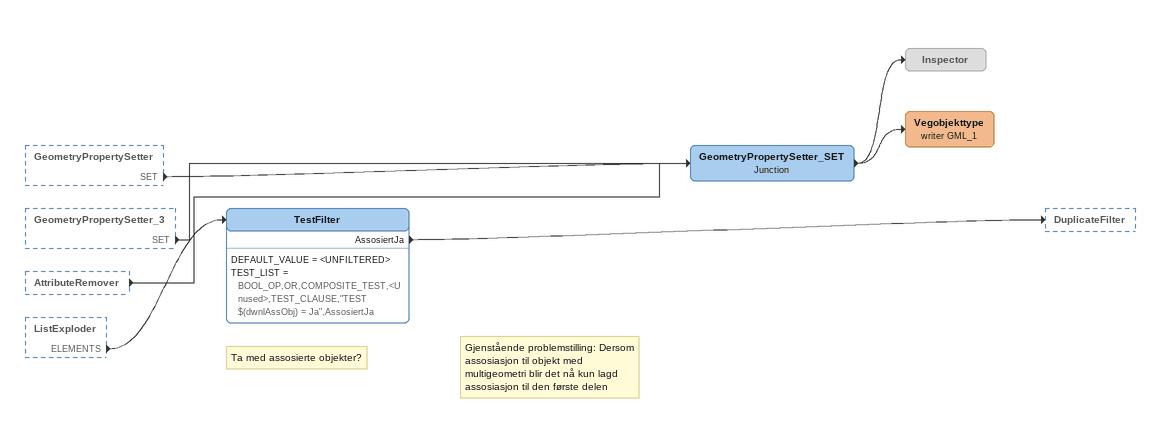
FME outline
GeometryPropertySetter [outside]
    SET -> GeometryPropertySetter_SET
GeometryPropertySetter_3 [outside]
    SET -> GeometryPropertySetter_SET
AttributeRemover [outside]
    -> GeometryPropertySetter_SET
ListExploder [outside]
    ELEMENTS -> TestFilter
Note: Ta med assosierte objekter?
Note: Gjenstående problemstilling: Dersom assosiasjon til objekt med multigeometri blir det nå kun lagd assosiasjon til den første delen
TestFilter
    DEFAULT_VALUE = <UNFILTERED>
    TEST_LIST = BOOL_OP,OR,COMPOSITE_TEST,<Unused>,TEST_CLAUSE,"TEST $(dwnlAssObj) = Ja",AssosiertJa
    AssosiertJa -> DuplicateFilter
GeometryPropertySetter_SET: Junction
    -> Vegobjekttype (writer GML_1)
    -> Inspector
Inspector [off]
Vegobjekttype (writer GML_1)
